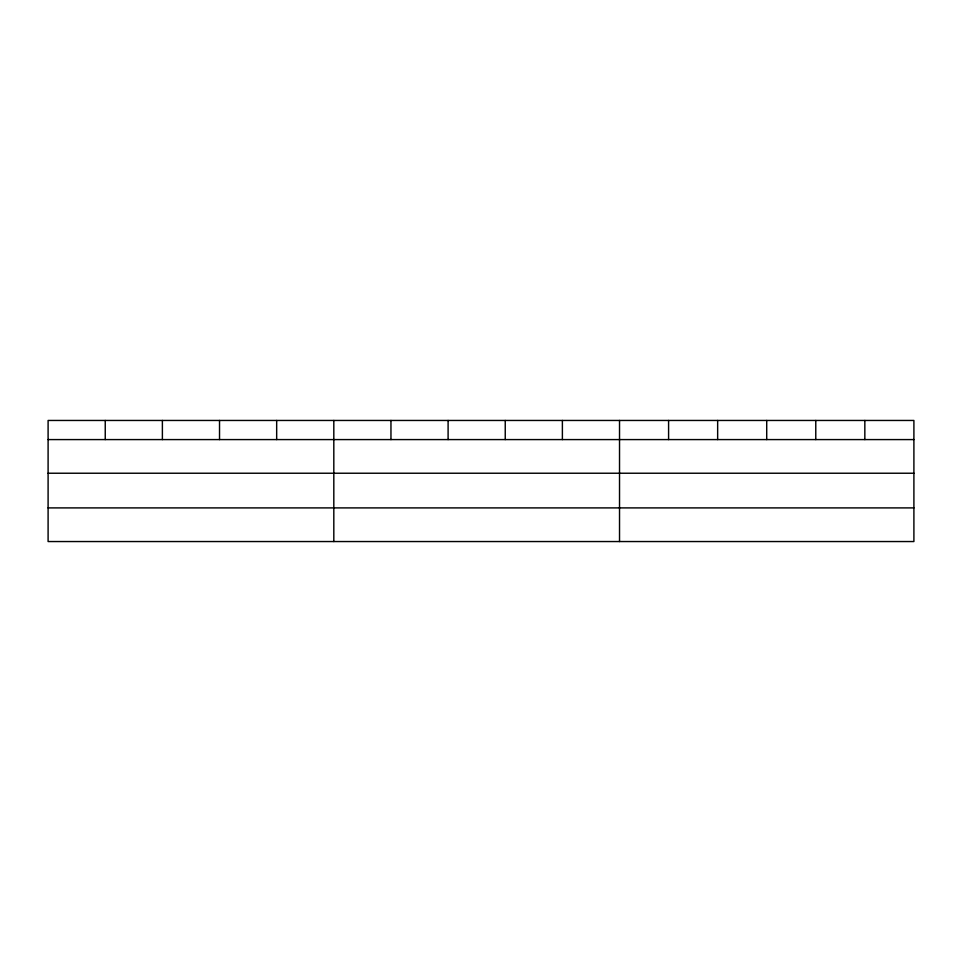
<?xml version="1.0" encoding="UTF-8"?>
<svg xmlns="http://www.w3.org/2000/svg" width="962" height="962" viewBox="0 0 962 962"><rect width="100%" height="100%" fill="white"/><g stroke="black" fill="none" stroke-linecap="round" stroke-linejoin="round"><path stroke-width="1.44" d="M913.9 473.232L913.9 420.454L48.1 420.454L48.1 541.546L913.9 541.546L913.9 473.232L48.1 473.232M48.1 439.586L913.9 439.586M48.1 507.9L913.9 507.9M864.838 420.454L864.838 439.586M815.776 420.454L815.776 439.586M766.714 420.454L766.714 439.586M717.652 420.454L717.652 439.586M668.59 420.454L668.59 439.586M619.528 420.454L619.528 541.546M562.385 420.454L562.385 439.586M505.242 420.454L505.242 439.586M448.1 420.454L448.1 439.586M390.957 420.454L390.957 439.586M333.814 420.454L333.814 541.546M276.671 420.454L276.671 439.586M219.528 420.454L219.528 439.586M162.386 420.454L162.386 439.586M105.243 420.454L105.243 439.586"/></g></svg>
